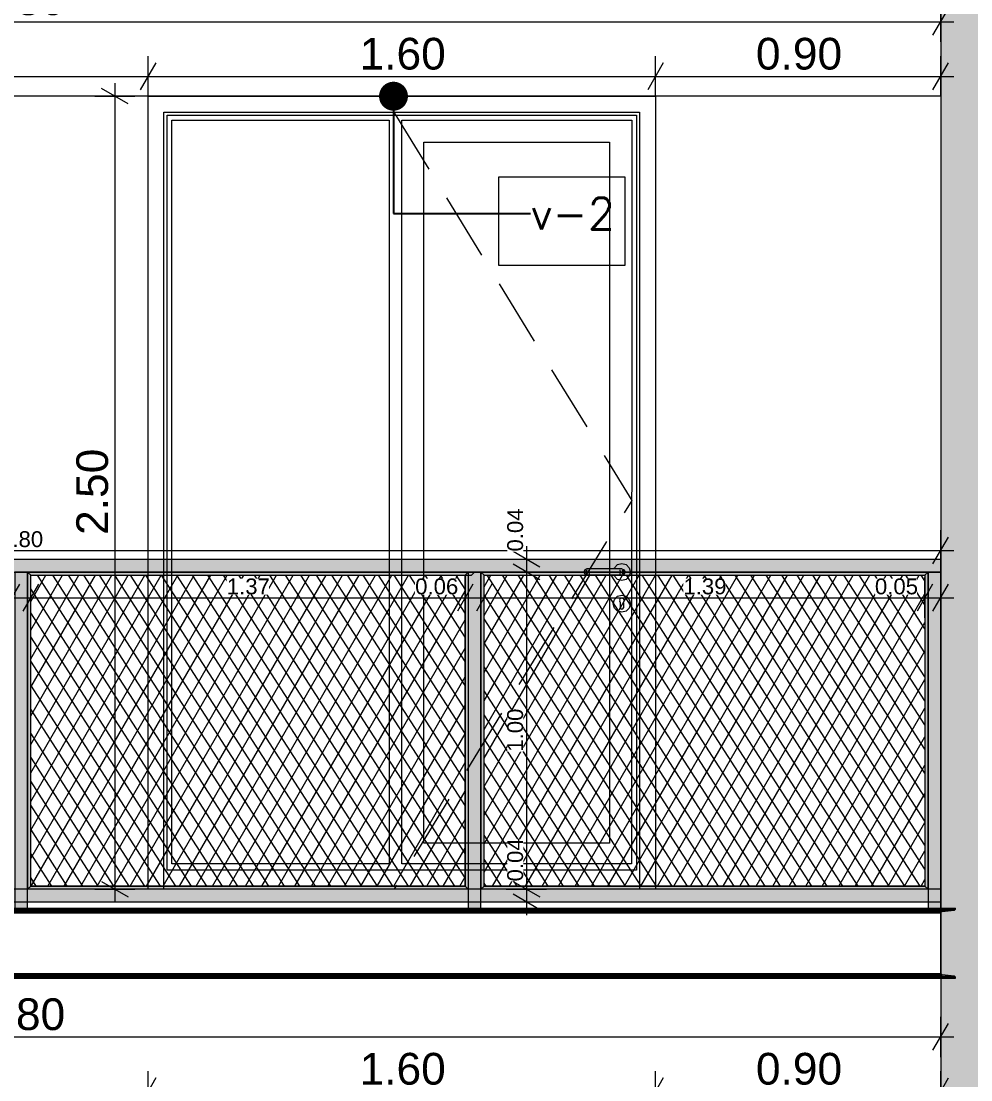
# Model space of a CAD drawing. Header units: millimetres. Extents: x 475616349 to 476941521, y 4620115302 to 4621446928.
# Drawn here: x 476651762 to 476654757, y 4620528620 to 4620531957 of the extents above; entities that cross this region are included whole.
import ezdxf

# ---------------------------------------------------------------- set-up
doc = ezdxf.new("R2010")
doc.units = ezdxf.units.MM
doc.header["$MEASUREMENT"] = 0
doc.set_wipeout_variables(frame=1)
doc.linetypes.add('Hidden Line', pattern=[317.5, 211.666667, -105.833333])
doc.linetypes.add('Wipeout_Contour', pattern=[1000, 0, -1000])
for name, color, linetype, lineweight in [('2D Drafting - General_Pen_No__30_Pen_No__9_Pen_No__9_Pen_No__253', 252, 'Continuous', 0), ('2D Drafting - General_Pen_No__30_Pen_No__9_Pen_No__9_Pen_No__7', 7, 'Continuous', 0), ('2D Drafting - General_Pen_No__7_Pen_No__7', 7, 'Continuous', 0), ('New_2D Drafting - General_Pen_No__2_Pen_No__250', 7, 'Continuous', 0), ('New_2D Drafting - General_Pen_No__30_Pen_No__9_Pen_No__9_Pen_No__255', 255, 'Continuous', 0), ('New_2D Drafting - General_Pen_No__30_Pen_No__9_Pen_No__9_Pen_No__7', 7, 'Continuous', 0), ('New_2D Drafting - General_Pen_No__4', 7, 'Continuous', 0), ('New_2D Drafting - General_Pen_No__7', 7, 'Continuous', 0), ('New_Structural - Bearing_Pen_No__250', 7, 'Continuous', 0), ('New_zoma_Pen_No__4', 7, 'Continuous', 0), ('New_zoma_Pen_No__7', 7, 'Continuous', 0), ('Structural - Bearing_Pen_No__250', 7, 'Continuous', 0)]:
    doc.layers.add(name, color=color, linetype=linetype, lineweight=lineweight)
doc.layers.add('New_zoma', color=7, linetype='Continuous')
doc.styles.add('GENERATED_STYLE_1', font='arial.ttf')
doc.dimstyles.new('GENERATED_STYLE__18', dxfattribs={"dimtxt": 100, "dimasz": 64.421331, "dimexe": 0.18, "dimexo": 3, "dimgap": 0.09, "dimtad": 1, "dimtih": 1, "dimtoh": 1, "dimlfac": 0.001, "dimzin": 0, "dimdsep": 46, "dimtxsty": 'GENERATED_STYLE_1', "dimblk": 'ARROWHEAD_2', "dimblk1": 'ARROWHEAD_2', "dimblk2": 'ARROWHEAD_2', "dimcen": 0.09, "dimclrd": 7, "dimclre": 7, "dimclrt": 7, "dimadec": 0, "dimazin": 0, "dimtfac": 1, "dimtdec": 4, "dimtmove": 0, "dimatfit": 3, "dimfxl": 1, "dimtolj": 1, "dimtzin": 0, "dimarcsym": 0})
doc.dimstyles.new('GENERATED_STYLE__19', dxfattribs={"dimtxt": 100, "dimasz": 64.421331, "dimexe": 0.18, "dimexo": 3, "dimgap": 0.09, "dimtad": 1, "dimlfac": 0.001, "dimzin": 0, "dimdsep": 46, "dimtxsty": 'GENERATED_STYLE_1', "dimblk": 'ARROWHEAD_2', "dimblk1": 'ARROWHEAD_2', "dimblk2": 'ARROWHEAD_2', "dimcen": 0.09, "dimclrd": 7, "dimclre": 7, "dimclrt": 7, "dimadec": 0, "dimazin": 0, "dimtfac": 1, "dimtdec": 4, "dimtmove": 0, "dimatfit": 3, "dimfxl": 1, "dimtolj": 1, "dimtzin": 0, "dimarcsym": 0})
doc.dimstyles.new('GENERATED_STYLE__22', dxfattribs={"dimtxt": 50, "dimasz": 64.421331, "dimexe": 0.18, "dimexo": 3, "dimgap": 0.09, "dimtad": 1, "dimtih": 1, "dimtoh": 1, "dimlfac": 0.001, "dimzin": 0, "dimdsep": 46, "dimtxsty": 'GENERATED_STYLE_1', "dimblk": 'ARROWHEAD_2', "dimblk1": 'ARROWHEAD_2', "dimblk2": 'ARROWHEAD_2', "dimcen": 0.09, "dimclrd": 7, "dimclre": 7, "dimclrt": 7, "dimadec": 0, "dimazin": 0, "dimtfac": 1, "dimtdec": 4, "dimtmove": 0, "dimatfit": 3, "dimfxl": 1, "dimtolj": 1, "dimtzin": 0, "dimarcsym": 0})
doc.dimstyles.new('GENERATED_STYLE__24', dxfattribs={"dimtxt": 50, "dimasz": 64.421331, "dimexe": 0.18, "dimexo": 3, "dimgap": 0.09, "dimtad": 1, "dimlfac": 0.001, "dimzin": 0, "dimdsep": 46, "dimtxsty": 'GENERATED_STYLE_1', "dimblk": 'ARROWHEAD_2', "dimblk1": 'ARROWHEAD_2', "dimblk2": 'ARROWHEAD_2', "dimcen": 0.09, "dimclrd": 7, "dimclre": 7, "dimclrt": 7, "dimadec": 0, "dimazin": 0, "dimtfac": 1, "dimtdec": 4, "dimtmove": 0, "dimatfit": 3, "dimfxl": 1, "dimtolj": 1, "dimtzin": 0, "dimarcsym": 0})
doc.dimstyles.new('GENERATED_STYLE__48', dxfattribs={"dimtxt": 0.18, "dimasz": 182.4, "dimexe": 0.18, "dimexo": 0.0625, "dimgap": 0.09, "dimtad": 0, "dimtih": 1, "dimtoh": 1, "dimdec": 4, "dimzin": 0, "dimdsep": 46, "dimcen": 0.09, "dimadec": 0, "dimazin": 0, "dimtfac": 1, "dimtdec": 4, "dimtmove": 0, "dimatfit": 3, "dimldrblk": 'ARROWHEAD_11', "dimfxl": 1, "dimtolj": 1, "dimtzin": 0, "dimarcsym": 0})
pattern_1 = [(60, (476577134.07, 4620325125.74), (-38.971143, 22.5), []), (122.833095, (476577134.07, 4620325125.74), (36.80608, 18.75), [])]

# ---------------------------------------------------------------- blocks, each defined once
blk = doc.blocks.new('*D710', base_point=(476577134.1, 4620325125.7))
at = {"layer": 'New_zoma_Pen_No__4', "color": 7, "linetype": 'Continuous', "lineweight": 0, "transparency": 16777216}
for p, q in [((476648862, 4620528691.4), (476648862, 4620528818.6)), ((476654662, 4620528691.4), (476654662, 4620528818.6)), ((476648886.5, 4620528797.4), (476648837.5, 4620528712.6)), ((476654637.5, 4620528712.6), (476654686.5, 4620528797.4)), ((476648820.6, 4620528755), (476648862, 4620528755)), ((476648862, 4620528755), (476654662, 4620528755)), ((476654662, 4620528755), (476654703.5, 4620528755))]:
    blk.add_line(p, q, dxfattribs=at)
at = {"layer": 'New_zoma_Pen_No__7', "color": 7, "lineweight": 0, "transparency": 16777216, "insert": (476651629, 4620528775), "char_height": 100, "attachment_point": 7, "style": 'GENERATED_STYLE_1'}
blk.add_mtext('\\A1;{\\pql;\\fArial|b0|i0|c0|p34;5.80}', dxfattribs=at)
blk = doc.blocks.new('ARROWHEAD_2')
at = {"color": 0, "linetype": 'Continuous', "lineweight": 0}
for p, q in [((-0.378, -0.655), (0.378, 0.655)), ((0, 0), (-1, 0))]:
    blk.add_line(p, q, dxfattribs=at)
blk = doc.blocks.new('*D713', base_point=(476577134.1, 4620325125.7))
at = {"layer": 'New_zoma_Pen_No__4', "color": 7, "linetype": 'Continuous', "lineweight": 0, "transparency": 16777216}
for p, q in [((476650961.9, 4620528519.4), (476650961.9, 4620528646.6)), ((476652162.3, 4620528519.4), (476652162.3, 4620528646.6)), ((476650986.3, 4620528625.4), (476650937.4, 4620528540.6)), ((476652186.7, 4620528625.4), (476652137.8, 4620528540.6)), ((476650961.9, 4620528583), (476652162.3, 4620528583))]:
    blk.add_line(p, q, dxfattribs=at)
at = {"layer": 'New_zoma_Pen_No__7', "color": 7, "lineweight": 0, "transparency": 16777216, "insert": (476651429, 4620528603), "char_height": 100, "attachment_point": 7, "style": 'GENERATED_STYLE_1'}
blk.add_mtext('\\A1;{\\pql;\\fArial|b0|i0|c0|p34;1.20}', dxfattribs=at)
blk = doc.blocks.new('*D714', base_point=(476577134.1, 4620325125.7))
at = {"layer": 'New_zoma_Pen_No__4', "color": 7, "linetype": 'Continuous', "lineweight": 0, "transparency": 16777216}
for p, q in [((476652162.3, 4620528519.4), (476652162.3, 4620528646.6)), ((476653762.3, 4620528519.4), (476653762.3, 4620528646.6)), ((476652186.7, 4620528625.4), (476652137.8, 4620528540.6)), ((476653786.7, 4620528625.4), (476653737.8, 4620528540.6)), ((476652162.3, 4620528583), (476653762.3, 4620528583))]:
    blk.add_line(p, q, dxfattribs=at)
at = {"layer": 'New_zoma_Pen_No__7', "color": 7, "lineweight": 0, "transparency": 16777216, "insert": (476652829.2, 4620528603), "char_height": 100, "attachment_point": 7, "style": 'GENERATED_STYLE_1'}
blk.add_mtext('\\A1;{\\pql;\\fArial|b0|i0|c0|p34;1.60}', dxfattribs=at)
blk = doc.blocks.new('*D715', base_point=(476577134.1, 4620325125.7))
at = {"layer": 'New_zoma_Pen_No__4', "color": 7, "linetype": 'Continuous', "lineweight": 0, "transparency": 16777216}
for p, q in [((476653762.3, 4620528519.4), (476653762.3, 4620528646.6)), ((476654662, 4620528519.4), (476654662, 4620528646.6)), ((476653786.7, 4620528625.4), (476653737.8, 4620528540.6)), ((476654637.5, 4620528540.6), (476654686.5, 4620528625.4)), ((476653762.3, 4620528583), (476654662, 4620528583)), ((476654662, 4620528583), (476654703.5, 4620528583))]:
    blk.add_line(p, q, dxfattribs=at)
at = {"layer": 'New_zoma_Pen_No__7', "color": 7, "lineweight": 0, "transparency": 16777216, "insert": (476654079.1, 4620528603), "char_height": 100, "attachment_point": 7, "style": 'GENERATED_STYLE_1'}
blk.add_mtext('\\A1;{\\pql;\\fArial|b0|i0|c0|p34;0.90}', dxfattribs=at)
blk = doc.blocks.new('*D716', base_point=(476577134.1, 4620325125.7))
at = {"layer": 'New_zoma_Pen_No__4', "color": 7, "linetype": 'Continuous', "lineweight": 0, "transparency": 16777216}
for p, q in [((476648862, 4620531891.4), (476648862, 4620532018.6)), ((476654662, 4620531891.4), (476654662, 4620532018.6)), ((476648886.5, 4620531997.4), (476648837.5, 4620531912.6)), ((476654637.5, 4620531912.6), (476654686.5, 4620531997.4)), ((476648820.6, 4620531955), (476648862, 4620531955)), ((476648862, 4620531955), (476654662, 4620531955)), ((476654662, 4620531955), (476654703.5, 4620531955))]:
    blk.add_line(p, q, dxfattribs=at)
at = {"layer": 'New_zoma_Pen_No__7', "color": 7, "lineweight": 0, "transparency": 16777216, "insert": (476651629, 4620531975), "char_height": 100, "attachment_point": 7, "style": 'GENERATED_STYLE_1'}
blk.add_mtext('\\A1;{\\pql;\\fArial|b0|i0|c0|p34;5.80}', dxfattribs=at)
blk = doc.blocks.new('*D719', base_point=(476577134.1, 4620325125.7))
at = {"layer": 'New_zoma_Pen_No__4', "color": 7, "linetype": 'Continuous', "lineweight": 0, "transparency": 16777216}
for p, q in [((476650961.9, 4620531719.4), (476650961.9, 4620531846.6)), ((476652162.3, 4620531719.4), (476652162.3, 4620531846.6)), ((476650986.3, 4620531825.4), (476650937.4, 4620531740.6)), ((476652186.7, 4620531825.4), (476652137.8, 4620531740.6)), ((476650961.9, 4620531783), (476652162.3, 4620531783))]:
    blk.add_line(p, q, dxfattribs=at)
at = {"layer": 'New_zoma_Pen_No__7', "color": 7, "lineweight": 0, "transparency": 16777216, "insert": (476651429, 4620531803), "char_height": 100, "attachment_point": 7, "style": 'GENERATED_STYLE_1'}
blk.add_mtext('\\A1;{\\pql;\\fArial|b0|i0|c0|p34;1.20}', dxfattribs=at)
blk = doc.blocks.new('*D720', base_point=(476577134.1, 4620325125.7))
at = {"layer": 'New_zoma_Pen_No__4', "color": 7, "linetype": 'Continuous', "lineweight": 0, "transparency": 16777216}
for p, q in [((476652162.3, 4620531719.4), (476652162.3, 4620531846.6)), ((476653762.3, 4620531719.4), (476653762.3, 4620531846.6)), ((476652186.7, 4620531825.4), (476652137.8, 4620531740.6)), ((476653786.7, 4620531825.4), (476653737.8, 4620531740.6)), ((476652162.3, 4620531783), (476653762.3, 4620531783))]:
    blk.add_line(p, q, dxfattribs=at)
at = {"layer": 'New_zoma_Pen_No__7', "color": 7, "lineweight": 0, "transparency": 16777216, "insert": (476652829.2, 4620531803), "char_height": 100, "attachment_point": 7, "style": 'GENERATED_STYLE_1'}
blk.add_mtext('\\A1;{\\pql;\\fArial|b0|i0|c0|p34;1.60}', dxfattribs=at)
blk = doc.blocks.new('*D721', base_point=(476577134.1, 4620325125.7))
at = {"layer": 'New_zoma_Pen_No__4', "color": 7, "linetype": 'Continuous', "lineweight": 0, "transparency": 16777216}
for p, q in [((476653762.3, 4620531719.4), (476653762.3, 4620531846.6)), ((476654662, 4620531719.4), (476654662, 4620531846.6)), ((476653786.7, 4620531825.4), (476653737.8, 4620531740.6)), ((476654637.5, 4620531740.6), (476654686.5, 4620531825.4)), ((476653762.3, 4620531783), (476654662, 4620531783)), ((476654662, 4620531783), (476654703.5, 4620531783))]:
    blk.add_line(p, q, dxfattribs=at)
at = {"layer": 'New_zoma_Pen_No__7', "color": 7, "lineweight": 0, "transparency": 16777216, "insert": (476654079.1, 4620531803), "char_height": 100, "attachment_point": 7, "style": 'GENERATED_STYLE_1'}
blk.add_mtext('\\A1;{\\pql;\\fArial|b0|i0|c0|p34;0.90}', dxfattribs=at)
blk = doc.blocks.new('*D726', base_point=(476577134.1, 4620325125.7))
at = {"layer": 'New_zoma_Pen_No__4', "color": 7, "linetype": 'Continuous', "lineweight": 0, "transparency": 16777216}
for p, q in [((476652099.7, 4620531695.9), (476652015, 4620531744.8)), ((476652057.3, 4620531761.8), (476652057.3, 4620531720.4)), ((476651993.8, 4620531720.4), (476652120.9, 4620531720.4)), ((476652057.3, 4620531720.4), (476652057.3, 4620529220.4)), ((476652015, 4620529244.8), (476652099.7, 4620529195.9)), ((476651993.8, 4620529220.4), (476652120.9, 4620529220.4)), ((476652057.3, 4620529220.4), (476652057.3, 4620529178.9))]:
    blk.add_line(p, q, dxfattribs=at)
at = {"layer": 'New_zoma_Pen_No__7', "color": 7, "lineweight": 0, "transparency": 16777216, "insert": (476652037.3, 4620530337.3), "char_height": 100, "attachment_point": 7, "rotation": 90.0002, "style": 'GENERATED_STYLE_1'}
blk.add_mtext('\\A1;{\\pql;\\fArial|b0|i0|c0|p34;2.50}', dxfattribs=at)
blk = doc.blocks.new('*D1157', base_point=(476577134.1, 4620325125.7))
at = {"layer": 'New_zoma_Pen_No__4', "color": 7, "linetype": 'Continuous', "lineweight": 0, "transparency": 16777216}
for p, q in [((476648862, 4620530224.7), (476648862, 4620530351.9)), ((476654662, 4620530224.7), (476654662, 4620530351.9)), ((476648886.5, 4620530330.7), (476648837.5, 4620530245.9)), ((476654637.5, 4620530245.9), (476654686.5, 4620530330.7)), ((476648820.6, 4620530288.3), (476648862, 4620530288.3)), ((476648862, 4620530288.3), (476654662, 4620530288.3)), ((476654662, 4620530288.3), (476654703.5, 4620530288.3))]:
    blk.add_line(p, q, dxfattribs=at)
at = {"color": 254, "linetype": 'Wipeout_Contour', "lineweight": 0, "ltscale": 18580203387.8564, "transparency": 16777216}
blk.add_wipeout([(476651695.5, 4620530298.3), (476651828.5, 4620530298.3), (476651828.5, 4620530348.3), (476651695.5, 4620530348.3)], dxfattribs=at).dxf.layer = 'New_zoma'
at = {"layer": 'New_zoma_Pen_No__7', "color": 7, "lineweight": 0, "transparency": 16777216, "insert": (476651695.5, 4620530298.3), "char_height": 50, "attachment_point": 7, "style": 'GENERATED_STYLE_1'}
blk.add_mtext('\\A1;{\\pql;\\fArial|b0|i0|c0|p34;5.80}', dxfattribs=at)
blk = doc.blocks.new('ARROWHEAD_11')
at = {"color": 0, "linetype": 'Continuous', "lineweight": 0}
blk.add_line((0, 0), (-1, 0), dxfattribs=at)
at = {"color": 0, "linetype": 'Continuous', "lineweight": 0, "const_width": 0.25, "flags": 128}
blk.add_lwpolyline([(-0.125, 0, 1), (0.125, 0, 1)], format="xyb", close=True, dxfattribs=at)
blk = doc.blocks.new('*D2292', base_point=(476577134.1, 4620325125.7))
at = {"layer": 'New_zoma_Pen_No__4', "color": 7, "linetype": 'Continuous', "lineweight": 0, "transparency": 16777216}
for p, q in [((476651732, 4620530075.8), (476651732, 4620530203)), ((476651792, 4620530075.8), (476651792, 4620530203)), ((476651756.5, 4620530181.8), (476651707.5, 4620530097)), ((476651816.5, 4620530181.8), (476651767.5, 4620530097)), ((476651732, 4620530139.4), (476651792, 4620530139.4))]:
    blk.add_line(p, q, dxfattribs=at)
blk = doc.blocks.new('*D2293', base_point=(476577134.1, 4620325125.7))
at = {"layer": 'New_zoma_Pen_No__4', "color": 7, "linetype": 'Continuous', "lineweight": 0, "transparency": 16777216}
for p, q in [((476651792, 4620530075.8), (476651792, 4620530203)), ((476653162, 4620530075.8), (476653162, 4620530203)), ((476651816.5, 4620530181.8), (476651767.5, 4620530097)), ((476653186.5, 4620530181.8), (476653137.5, 4620530097)), ((476651792, 4620530139.4), (476653162, 4620530139.4))]:
    blk.add_line(p, q, dxfattribs=at)
at = {"color": 254, "linetype": 'Wipeout_Contour', "lineweight": 0, "ltscale": 18580203088.83721, "transparency": 16777216}
blk.add_wipeout([(476652410.5, 4620530149.4), (476652543.5, 4620530149.4), (476652543.5, 4620530199.4), (476652410.5, 4620530199.4)], dxfattribs=at).dxf.layer = 'New_zoma'
at = {"color": 254, "linetype": 'Wipeout_Contour', "lineweight": 0, "ltscale": 18580203332.64616, "transparency": 16777216}
blk.add_wipeout([(476653004.5, 4620530149.4), (476653137.5, 4620530149.4), (476653137.5, 4620530199.4), (476653004.5, 4620530199.4)], dxfattribs=at).dxf.layer = 'New_zoma'
at = {"layer": 'New_zoma_Pen_No__7', "color": 7, "lineweight": 0, "transparency": 16777216, "char_height": 50, "attachment_point": 7, "style": 'GENERATED_STYLE_1'}
for s, insert in [('\\A1;{\\pql;\\fArial|b0|i0|c0|p34;1.37}', (476652410.5, 4620530149.4)), ('\\A1;{\\pql;\\fArial|b0|i0|c0|p34;0.06}', (476653004.5, 4620530149.4))]:
    blk.add_mtext(s, dxfattribs=dict(at, insert=insert))
blk = doc.blocks.new('*D2294', base_point=(476577134.1, 4620325125.7))
at = {"layer": 'New_zoma_Pen_No__4', "color": 7, "linetype": 'Continuous', "lineweight": 0, "transparency": 16777216}
for p, q in [((476653162, 4620530075.8), (476653162, 4620530203)), ((476653222, 4620530075.8), (476653222, 4620530203)), ((476653186.5, 4620530181.8), (476653137.5, 4620530097)), ((476653246.5, 4620530181.8), (476653197.5, 4620530097)), ((476653162, 4620530139.4), (476653222, 4620530139.4))]:
    blk.add_line(p, q, dxfattribs=at)
blk = doc.blocks.new('*D2295', base_point=(476577134.1, 4620325125.7))
at = {"layer": 'New_zoma_Pen_No__4', "color": 7, "linetype": 'Continuous', "lineweight": 0, "transparency": 16777216}
for p, q in [((476653222, 4620530075.8), (476653222, 4620530203)), ((476654611.9, 4620530075.8), (476654611.9, 4620530203)), ((476653246.5, 4620530181.8), (476653197.5, 4620530097)), ((476654636.4, 4620530181.8), (476654587.5, 4620530097)), ((476653222, 4620530139.4), (476654611.9, 4620530139.4))]:
    blk.add_line(p, q, dxfattribs=at)
at = {"color": 254, "linetype": 'Wipeout_Contour', "lineweight": 0, "ltscale": 18580203679.88356, "transparency": 16777216}
blk.add_wipeout([(476653850.4, 4620530149.4), (476653983.5, 4620530149.4), (476653983.5, 4620530199.4), (476653850.4, 4620530199.4)], dxfattribs=at).dxf.layer = 'New_zoma'
at = {"color": 254, "linetype": 'Wipeout_Contour', "lineweight": 0, "ltscale": 18580203927.78018, "transparency": 16777216}
blk.add_wipeout([(476654454.4, 4620530149.4), (476654587.4, 4620530149.4), (476654587.4, 4620530199.4), (476654454.4, 4620530199.4)], dxfattribs=at).dxf.layer = 'New_zoma'
at = {"layer": 'New_zoma_Pen_No__7', "color": 7, "lineweight": 0, "transparency": 16777216, "char_height": 50, "attachment_point": 7, "style": 'GENERATED_STYLE_1'}
for s, insert in [('\\A1;{\\pql;\\fArial|b0|i0|c0|p34;1.39}', (476653850.4, 4620530149.4)), ('\\A1;{\\pql;\\fArial|b0|i0|c0|p34;0.05}', (476654454.4, 4620530149.4))]:
    blk.add_mtext(s, dxfattribs=dict(at, insert=insert))
blk = doc.blocks.new('*D2296', base_point=(476577134.1, 4620325125.7))
at = {"layer": 'New_zoma_Pen_No__4', "color": 7, "linetype": 'Continuous', "lineweight": 0, "transparency": 16777216}
for p, q in [((476654611.9, 4620530075.8), (476654611.9, 4620530203)), ((476654662, 4620530075.8), (476654662, 4620530203)), ((476654636.4, 4620530181.8), (476654587.5, 4620530097)), ((476654637.5, 4620530097), (476654686.5, 4620530181.8)), ((476654611.9, 4620530139.4), (476654662, 4620530139.4)), ((476654662, 4620530139.4), (476654703.5, 4620530139.4))]:
    blk.add_line(p, q, dxfattribs=at)
blk = doc.blocks.new('*D2303', base_point=(476577134.1, 4620325125.7))
at = {"layer": 'New_zoma_Pen_No__4', "color": 7, "linetype": 'Continuous', "lineweight": 0, "transparency": 16777216}
for p, q in [((476653355.4, 4620530301.8), (476653355.4, 4620530260.4)), ((476653397.8, 4620530235.9), (476653313.1, 4620530284.8)), ((476653291.9, 4620530260.4), (476653419, 4620530260.4)), ((476653397.8, 4620530195.9), (476653313.1, 4620530244.8)), ((476653355.4, 4620530260.4), (476653355.4, 4620530220.4)), ((476653291.9, 4620530220.4), (476653419, 4620530220.4))]:
    blk.add_line(p, q, dxfattribs=at)
at = {"color": 254, "linetype": 'Wipeout_Contour', "lineweight": 0, "ltscale": 18580204139.25535, "transparency": 16777216}
blk.add_wipeout([(476653345.4, 4620530284.9), (476653345.4, 4620530417.9), (476653295.4, 4620530417.9), (476653295.4, 4620530284.9)], dxfattribs=at).dxf.layer = 'New_zoma'
at = {"layer": 'New_zoma_Pen_No__7', "color": 7, "lineweight": 0, "transparency": 16777216, "insert": (476653345.4, 4620530284.9), "char_height": 50, "attachment_point": 7, "rotation": 90.0002, "style": 'GENERATED_STYLE_1'}
blk.add_mtext('\\A1;{\\pql;\\fArial|b0|i0|c0|p34;0.04}', dxfattribs=at)
blk = doc.blocks.new('*D2304', base_point=(476577134.1, 4620325125.7))
at = {"layer": 'New_zoma_Pen_No__4', "color": 7, "linetype": 'Continuous', "lineweight": 0, "transparency": 16777216}
for p, q in [((476653397.8, 4620530195.9), (476653313.1, 4620530244.8)), ((476653355.4, 4620530260.4), (476653355.4, 4620530220.4)), ((476653291.9, 4620530220.4), (476653419, 4620530220.4)), ((476653355.4, 4620530220.4), (476653355.4, 4620529220.4)), ((476653313.1, 4620529244.8), (476653397.8, 4620529195.9)), ((476653291.9, 4620529220.4), (476653419, 4620529220.4)), ((476653355.4, 4620529220.4), (476653355.4, 4620529180.4))]:
    blk.add_line(p, q, dxfattribs=at)
at = {"color": 254, "linetype": 'Wipeout_Contour', "lineweight": 0, "ltscale": 18580201628.53113, "transparency": 16777216}
blk.add_wipeout([(476653345.4, 4620529653.9), (476653345.4, 4620529786.9), (476653295.4, 4620529786.9), (476653295.4, 4620529653.9)], dxfattribs=at).dxf.layer = 'New_zoma'
at = {"color": 254, "linetype": 'Wipeout_Contour', "lineweight": 0, "ltscale": 18580200001.21092, "transparency": 16777216}
blk.add_wipeout([(476653345.4, 4620529244.9), (476653345.4, 4620529377.9), (476653295.4, 4620529377.9), (476653295.4, 4620529244.9)], dxfattribs=at).dxf.layer = 'New_zoma'
at = {"layer": 'New_zoma_Pen_No__7', "color": 7, "lineweight": 0, "transparency": 16777216, "char_height": 50, "attachment_point": 7, "rotation": 90.0002, "style": 'GENERATED_STYLE_1'}
for s, insert in [('\\A1;{\\pql;\\fArial|b0|i0|c0|p34;1.00}', (476653345.4, 4620529653.9)), ('\\A1;{\\pql;\\fArial|b0|i0|c0|p34;0.04}', (476653345.4, 4620529244.9))]:
    blk.add_mtext(s, dxfattribs=dict(at, insert=insert))
blk = doc.blocks.new('*D2305', base_point=(476577134.1, 4620325125.7))
at = {"layer": 'New_zoma_Pen_No__4', "color": 7, "linetype": 'Continuous', "lineweight": 0, "transparency": 16777216}
for p, q in [((476653313.1, 4620529244.8), (476653397.8, 4620529195.9)), ((476653291.9, 4620529220.4), (476653419, 4620529220.4)), ((476653397.8, 4620529155.9), (476653313.1, 4620529204.8)), ((476653355.4, 4620529220.4), (476653355.4, 4620529180.4)), ((476653291.9, 4620529180.4), (476653419, 4620529180.4)), ((476653355.4, 4620529180.4), (476653355.4, 4620529138.9))]:
    blk.add_line(p, q, dxfattribs=at)

msp = doc.modelspace()

# ---------------------------------------------------------------- hatches: boundary and pattern name
at = {"layer": '2D Drafting - General_Pen_No__30_Pen_No__9_Pen_No__9_Pen_No__253', "linetype": 'Continuous', "lineweight": 0}
h = msp.add_hatch(dxfattribs=at)
h.set_pattern_fill('BRICK___RUNNING_BOND', color=252, style=0, pattern_type=2)
h.set_pattern_definition([(0, (476692910.175, 4620522353.93), (0, 66.64), []), (90, (476692910.17, 4620522353.93), (-244.8, 0), [66.64, -66.64]), (90, (476693032.57, 4620522420.57), (-244.8, 0), [66.64, -66.64])])
h.paths.add_polyline_path([(476647692.13, 4620532819.956), (476647692.13, 4620519520.362), (476648861.998, 4620519520.362), (476648862.006, 4620522120.37), (476648862.006, 4620523542.007), (476648862.006, 4620531720.362), (476648862.006, 4620531932.715), (476648862.006, 4620532420.362), (476654662.006, 4620532420.362), (476654662.006, 4620519520.362), (476661919.968, 4620519520.362), (476661962.147, 4620519520.362), (476661962.147, 4620522820.364), (476661962.147, 4620525320.374), (476661962.147, 4620525944.887), (476661962.147, 4620532420.374), (476665762.003, 4620532420.374), (476665762.003, 4620522120.38), (476665162.198, 4620522120.38), (476665162.198, 4620517320.329), (476668462.159, 4620517320.329), (476668462.159, 4620517320.295), (476668932.159, 4620517320.295), (476668932.159, 4620532819.956), (476661962.147, 4620532819.956), (476655062.006, 4620532819.956)])
h.paths.add_polyline_path([(476661562.006, 4620526020.374), (476655062.006, 4620526020.374), (476655062.006, 4620528520.374), (476661562.006, 4620528520.374)], flags=0)
h.paths.add_polyline_path([(476661562.006, 4620522820.364), (476655062.006, 4620522820.364), (476655062.006, 4620525320.374), (476661562.006, 4620525320.374)], flags=0)
h.paths.add_polyline_path([(476661562.006, 4620529220.374), (476655062.006, 4620529220.374), (476655062.006, 4620531720.361), (476661562.006, 4620531720.361)], flags=0)
h.paths.add_polyline_path([(476656112.047, 4620522120.412), (476656112.047, 4620519620.412), (476657707.931, 4620519620.412), (476657712.047, 4620519620.412), (476657712.047, 4620522120.412)], flags=0)
h.paths.add_polyline_path([(476666262.224, 4620522120.362), (476666262.224, 4620520520.362), (476667862.223, 4620520520.362), (476667862.223, 4620522120.362)], flags=0)
h.paths.add_polyline_path([(476667862.223, 4620530120.362), (476667862.223, 4620531720.362), (476666262.224, 4620531720.362), (476666262.224, 4620530120.362)], flags=0)
h.paths.add_polyline_path([(476666262.228, 4620528520.362), (476666262.228, 4620526920.362), (476667862.228, 4620526920.362), (476667862.228, 4620528520.362)], flags=0)
h.paths.add_polyline_path([(476666262.228, 4620523720.362), (476667862.228, 4620523720.362), (476667862.228, 4620525320.362), (476666262.228, 4620525320.362)], flags=0)
h.paths.add_polyline_path([(476666262.435, 4620518320.362), (476667862.006, 4620518320.362), (476667862.006, 4620518920.362), (476666262.435, 4620518920.362)], flags=0)
at = {"layer": 'New_2D Drafting - General_Pen_No__30_Pen_No__9_Pen_No__9_Pen_No__255', "linetype": 'Continuous', "lineweight": 0}
for points in [[(476648862.006, 4620529220.364), (476648862.006, 4620529180.364), (476654662.006, 4620529180.364), (476654662.006, 4620529220.364)], [(476653162.006, 4620529230.39), (476653172.033, 4620529220.364), (476651782.006, 4620529220.364), (476651792.033, 4620529230.39)], [(476654611.92, 4620529230.364), (476654622.006, 4620529220.364), (476653212.006, 4620529220.364), (476653222.006, 4620529230.364)]]:
    msp.add_hatch(color=255, dxfattribs=at).paths.add_polyline_path(points)

# ---------------------------------------------------------------- linework, layer by layer
at = {"layer": '2D Drafting - General_Pen_No__30_Pen_No__9_Pen_No__9_Pen_No__7', "color": 7, "linetype": 'Continuous', "lineweight": 0, "flags": 128}
msp.add_lwpolyline([(476661962.147, 4620532819.956), (476655062.006, 4620532819.956), (476647692.13, 4620532819.956), (476647692.13, 4620519520.362), (476648861.998, 4620519520.362), (476648862.006, 4620522120.37), (476648862.006, 4620523542.007), (476648862.006, 4620531720.362), (476648862.006, 4620531932.715), (476648862.006, 4620532420.362), (476654662.006, 4620532420.362), (476654662.006, 4620519520.362), (476661919.968, 4620519520.362)], dxfattribs=at)
at = {"layer": '2D Drafting - General_Pen_No__7_Pen_No__7', "color": 7, "linetype": 'Continuous', "lineweight": 0, "flags": 128}
for points in [[(476653758.142, 4620529220.362), (476652162.259, 4620529220.367), (476652162.267, 4620531720.367), (476653762.267, 4620531720.361)], [(476653762.267, 4620531720.361), (476653762.259, 4620529220.362), (476653758.142, 4620529220.362)]]:
    msp.add_lwpolyline(points, dxfattribs=at)
for points in [[(476652212.267, 4620531670.366), (476653712.267, 4620531670.361), (476653712.259, 4620529220.362), (476652212.259, 4620529220.368)], [(476652222.267, 4620531660.366), (476653702.267, 4620531660.361), (476653702.259, 4620529280.363), (476652222.259, 4620529280.368)], [(476652237.267, 4620531645.366), (476652922.267, 4620531645.363), (476652922.259, 4620529300.366), (476652237.259, 4620529300.368)], [(476652962.263, 4620531645.363), (476653687.267, 4620531645.361), (476653687.259, 4620529300.363), (476652962.259, 4620529300.366)], [(476653032.267, 4620531575.363), (476653617.267, 4620531575.361), (476653617.259, 4620529365.363), (476653032.259, 4620529365.365)]]:
    msp.add_lwpolyline(points, close=True, dxfattribs=at)
at = {"layer": '2D Drafting - General_Pen_No__7_Pen_No__7', "color": 7, "linetype": 'Hidden Line', "lineweight": 0, "flags": 128}
msp.add_lwpolyline([(476652937.267, 4620531670.363), (476653687.263, 4620530446.238), (476652938.036, 4620529221.649)], dxfattribs=at)
at = {"layer": 'New_2D Drafting - General_Pen_No__2_Pen_No__250', "color": 7, "linetype": 'Continuous', "lineweight": 0, "flags": 128}
msp.add_lwpolyline([(476653268.799, 4620531466), (476653665.8, 4620531466), (476653665.8, 4620531186.312), (476653268.799, 4620531186.312)], close=True, dxfattribs=at)
at = {"layer": 'New_2D Drafting - General_Pen_No__30_Pen_No__9_Pen_No__9_Pen_No__7', "color": 7, "linetype": 'Continuous', "lineweight": 0, "flags": 128}
for points in [[(476648862.006, 4620529220.364), (476648862.006, 4620529180.364), (476654662.006, 4620529180.364), (476654662.006, 4620529220.364)], [(476653162.006, 4620529230.39), (476653172.033, 4620529220.364), (476651782.006, 4620529220.364), (476651792.033, 4620529230.39)], [(476654611.92, 4620529230.364), (476654622.006, 4620529220.364), (476653212.006, 4620529220.364), (476653222.006, 4620529230.364)]]:
    msp.add_lwpolyline(points, close=True, dxfattribs=at)
at = {"layer": 'New_Structural - Bearing_Pen_No__250', "color": 7, "linetype": 'Continuous', "lineweight": 0}
for p, q in [((476654662.006, 4620531720.361), (476648862.006, 4620531720.361)), ((476653632.989, 4620530233.862), (476653642.872, 4620530243.745)), ((476653642.872, 4620530243.745), (476653656.372, 4620530247.362)), ((476653656.372, 4620530247.362), (476653669.872, 4620530243.745)), ((476653669.872, 4620530243.745), (476653679.755, 4620530233.862)), ((476653539.301, 4620530227.433), (476653536.372, 4620530220.362)), ((476653536.372, 4620530220.362), (476653539.301, 4620530213.291)), ((476653540.853, 4620530227.433), (476653538.094, 4620530220.362)), ((476653538.094, 4620530220.362), (476653540.853, 4620530213.291)), ((476653546.372, 4620530230.362), (476653539.301, 4620530227.433)), ((476653539.301, 4620530213.291), (476653546.372, 4620530210.362)), ((476653545.667, 4620530227.433), (476653543.556, 4620530220.362)), ((476653543.556, 4620530220.362), (476653545.667, 4620530213.291)), ((476653547.514, 4620530230.362), (476653546.372, 4620530230.362)), ((476653547.514, 4620530210.362), (476653546.372, 4620530210.362)), ((476653550.765, 4620530230.362), (476653547.514, 4620530230.362)), ((476653550.765, 4620530210.362), (476653547.514, 4620530210.362)), ((476653555.632, 4620530230.362), (476653550.765, 4620530230.362)), ((476653555.632, 4620530210.362), (476653550.765, 4620530210.362)), ((476653552.873, 4620530227.433), (476653551.73, 4620530220.362)), ((476653551.73, 4620530220.362), (476653552.873, 4620530213.291)), ((476653561.372, 4620530230.362), (476653555.632, 4620530230.362)), ((476653561.372, 4620530210.362), (476653555.632, 4620530210.362)), ((476653641.372, 4620530230.362), (476653561.372, 4620530230.362)), ((476653641.372, 4620530210.362), (476653561.372, 4620530210.362)), ((476653632.989, 4620530206.862), (476653632.051, 4620530210.362)), ((476653632.052, 4620530230.362), (476653632.989, 4620530233.862)), ((476653642.872, 4620530196.979), (476653632.989, 4620530206.862)), ((476653647.112, 4620530230.362), (476653641.372, 4620530230.362)), ((476653647.112, 4620530210.362), (476653641.372, 4620530210.362)), ((476653651.979, 4620530230.362), (476653647.112, 4620530230.362)), ((476653651.979, 4620530210.362), (476653647.112, 4620530210.362)), ((476653649.871, 4620530227.433), (476653651.014, 4620530220.362)), ((476653651.014, 4620530220.362), (476653649.871, 4620530213.291)), ((476653655.23, 4620530230.362), (476653651.979, 4620530230.362)), ((476653655.23, 4620530210.362), (476653651.979, 4620530210.362)), ((476653656.372, 4620530230.362), (476653655.23, 4620530230.362)), ((476653656.372, 4620530210.362), (476653655.23, 4620530210.362)), ((476653656.372, 4620530230.362), (476653663.443, 4620530227.433)), ((476653663.443, 4620530213.291), (476653656.372, 4620530210.362)), ((476653657.077, 4620530227.433), (476653659.188, 4620530220.362)), ((476653659.188, 4620530220.362), (476653657.077, 4620530213.291)), ((476653661.891, 4620530227.433), (476653664.65, 4620530220.362)), ((476653664.65, 4620530220.362), (476653661.891, 4620530213.291)), ((476653663.443, 4620530227.433), (476653666.372, 4620530220.362)), ((476653666.372, 4620530220.362), (476653663.443, 4620530213.291)), ((476653679.755, 4620530206.862), (476653669.872, 4620530196.979)), ((476653679.755, 4620530233.862), (476653683.372, 4620530220.362)), ((476653683.372, 4620530220.362), (476653679.755, 4620530206.862)), ((476653656.372, 4620530193.362), (476653642.872, 4620530196.979)), ((476653669.872, 4620530196.979), (476653656.372, 4620530193.362)), ((476653632.989, 4620530133.862), (476653642.872, 4620530143.745)), ((476653642.872, 4620530143.745), (476653656.372, 4620530147.362)), ((476653649.651, 4620530132.002), (476653650.997, 4620530135.506)), ((476653656.372, 4620530137.787), (476653650.997, 4620530135.506)), ((476653656.372, 4620530147.362), (476653669.872, 4620530143.745)), ((476653661.747, 4620530135.506), (476653656.372, 4620530137.787)), ((476653663.092, 4620530132.002), (476653661.747, 4620530135.506)), ((476653669.872, 4620530143.745), (476653679.754, 4620530133.862)), ((476653629.372, 4620530120.362), (476653632.989, 4620530133.862)), ((476653632.989, 4620530106.862), (476653629.372, 4620530120.362)), ((476653642.872, 4620530096.979), (476653632.989, 4620530106.862)), ((476653649.651, 4620530132.002), (476653648.904, 4620530130.054)), ((476653648.904, 4620530130.054), (476653651.372, 4620530124.762)), ((476653651.372, 4620530124.762), (476653651.372, 4620530123.249)), ((476653651.372, 4620530123.249), (476653651.372, 4620530120.362)), ((476653651.372, 4620530120.362), (476653651.372, 4620530117.475)), ((476653651.372, 4620530117.475), (476653651.372, 4620530111.702)), ((476653651.372, 4620530111.702), (476653651.372, 4620530107.862)), ((476653651.372, 4620530107.862), (476653652.836, 4620530104.326)), ((476653652.836, 4620530104.326), (476653656.372, 4620530102.862)), ((476653656.372, 4620530102.862), (476653659.907, 4620530104.326)), ((476653659.907, 4620530104.326), (476653661.372, 4620530107.862)), ((476653661.372, 4620530124.762), (476653663.84, 4620530130.054)), ((476653661.372, 4620530123.249), (476653661.372, 4620530124.762)), ((476653661.372, 4620530123.249), (476653661.372, 4620530120.362)), ((476653661.372, 4620530120.362), (476653661.372, 4620530117.475)), ((476653661.372, 4620530117.475), (476653661.372, 4620530111.702)), ((476653661.372, 4620530111.702), (476653661.372, 4620530107.862)), ((476653663.092, 4620530132.002), (476653663.84, 4620530130.054)), ((476653679.754, 4620530106.862), (476653669.872, 4620530096.979)), ((476653679.754, 4620530133.862), (476653683.372, 4620530120.362)), ((476653683.372, 4620530120.362), (476653679.754, 4620530106.862)), ((476653656.372, 4620530093.362), (476653642.872, 4620530096.979)), ((476653669.872, 4620530096.979), (476653656.372, 4620530093.362))]:
    msp.add_line(p, q, dxfattribs=at)
at = {"layer": 'Structural - Bearing_Pen_No__250', "color": 7, "linetype": 'Continuous', "lineweight": 0}
for p, q in [((476648815.68, 4620529160.362), (476654708.332, 4620529160.362)), ((476648815.68, 4620529157.867), (476654708.332, 4620529157.867)), ((476648820.143, 4620529153.912), (476654703.87, 4620529153.912)), ((476648857.544, 4620529149.922), (476654666.469, 4620529149.922)), ((476648862.006, 4620529145.967), (476654662.006, 4620529145.967)), ((476654662.006, 4620529145.967), (476654662.406, 4620529147.498)), ((476654662.006, 4620528954.776), (476654662.006, 4620529145.967)), ((476654662.406, 4620529147.498), (476654663.544, 4620529148.796)), ((476654663.544, 4620529148.796), (476654665.247, 4620529149.663)), ((476654665.247, 4620529149.663), (476654666.469, 4620529149.922)), ((476654666.469, 4620529149.922), (476654703.87, 4620529153.912)), ((476654703.87, 4620529153.912), (476654705.092, 4620529154.172)), ((476654705.092, 4620529154.172), (476654706.795, 4620529155.039)), ((476654706.795, 4620529155.039), (476654707.933, 4620529156.336)), ((476654707.933, 4620529156.336), (476654708.332, 4620529157.867)), ((476654708.332, 4620529157.867), (476654708.332, 4620529160.362)), ((476648815.68, 4620528942.857), (476654708.332, 4620528942.857)), ((476648815.68, 4620528940.362), (476654708.332, 4620528940.362)), ((476648820.143, 4620528946.812), (476654703.87, 4620528946.812)), ((476648857.544, 4620528950.802), (476654666.469, 4620528950.802)), ((476648862.006, 4620528954.757), (476654662.006, 4620528954.757)), ((476654662.406, 4620528953.226), (476654662.006, 4620528954.757)), ((476654663.544, 4620528951.929), (476654662.406, 4620528953.226)), ((476654665.247, 4620528951.062), (476654663.544, 4620528951.929)), ((476654666.469, 4620528950.802), (476654665.247, 4620528951.062)), ((476654703.87, 4620528946.812), (476654666.469, 4620528950.802)), ((476654705.092, 4620528946.553), (476654703.87, 4620528946.812)), ((476654706.795, 4620528945.686), (476654705.092, 4620528946.553)), ((476654707.933, 4620528944.388), (476654706.795, 4620528945.686)), ((476654708.332, 4620528942.857), (476654707.933, 4620528944.388)), ((476654708.332, 4620528940.362), (476654708.332, 4620528942.857))]:
    msp.add_line(p, q, dxfattribs=at)

# ---------------------------------------------------------------- texts
at = {"layer": 'New_2D Drafting - General_Pen_No__2_Pen_No__250', "color": 7, "linetype": 'Continuous', "lineweight": 0, "insert": (476653368.799, 4620531350.444), "char_height": 100, "attachment_point": 4}
msp.add_mtext('\\A1;{\\pql;\\Ftxt.shx;v-\\Ftxt.shx;2}', dxfattribs=at)

# ---------------------------------------------------------------- dimensions: what is measured, and where the dimension line sits
at = {"layer": 'New_zoma', "color": 7, "linetype": 'Continuous', "lineweight": 0}
for base, p1, p2, picture, middle in [((476654662.006, 4620531954.978), (476648862.006, 4620522120.361), (476654662.006, 4620522120.361), '*D716', (476651758.86, 4620532024.978)), ((476652162.256, 4620531782.98), (476650961.873, 4620522120.361), (476652162.256, 4620522120.367), '*D719', (476651558.918, 4620531852.98)), ((476653762.256, 4620531782.98), (476652162.256, 4620522120.367), (476653762.256, 4620522120.361), '*D720', (476652959.11, 4620531852.98)), ((476654662.006, 4620531782.98), (476653762.256, 4620522120.361), (476654662.006, 4620522120.361), '*D721', (476654208.985, 4620531852.98)), ((476654662.006, 4620528754.978), (476648862.006, 4620522120.361), (476654662.006, 4620522120.361), '*D710', (476651758.86, 4620528824.978)), ((476652162.256, 4620528582.98), (476650961.873, 4620522120.361), (476652162.256, 4620522120.367), '*D713', (476651558.918, 4620528652.98)), ((476653762.256, 4620528582.98), (476652162.256, 4620522120.367), (476653762.256, 4620522120.361), '*D714', (476652959.11, 4620528652.98)), ((476654662.006, 4620528582.98), (476653762.256, 4620522120.361), (476654662.006, 4620522120.361), '*D715', (476654208.985, 4620528652.98))]:
    dim = msp.add_linear_dim(base=base, p1=p1, p2=p2, dimstyle='GENERATED_STYLE__18', dxfattribs=at)
    dim.commit()
    dim.dimension.update_dxf_attribs({"geometry": picture, "text_midpoint": middle, "dimtype": 160})
dim = msp.add_linear_dim(base=(476652057.343, 4620529220.365), p1=(476649361.873, 4620531720.356), p2=(476649361.882, 4620529220.356), angle=270.000197, dimstyle='GENERATED_STYLE__19', dxfattribs=at)
dim.commit()
dim.dimension.update_dxf_attribs({"geometry": '*D726', "text_midpoint": (476651987.339, 4620530467.218), "dimtype": 160, "text_rotation": 90.000197})

# ---------------------------------------------------------------- leaders
at = {"layer": 'New_2D Drafting - General_Pen_No__2_Pen_No__250', "color": 7, "linetype": 'Continuous', "lineweight": 0, "annotation_type": 0, "has_hookline": 1, "hookline_direction": 0, "text_width": 266.667}
msp.add_leader([(476652936.148, 4620531720.368), (476652936.148, 4620531350.444), (476653368.709, 4620531350.444)], dimstyle='GENERATED_STYLE__48', dxfattribs=at)

# ---------------------------------------------------------------- next in the draw order: dimensions: what is measured, and where the dimension line sits
at = {"layer": 'New_zoma', "color": 7, "linetype": 'Continuous', "lineweight": 0}
dim = msp.add_linear_dim(base=(476654662.006, 4620530288.313), p1=(476648862.006, 4620530260.365), p2=(476654662.006, 4620530260.365), dimstyle='GENERATED_STYLE__22', dxfattribs=at)
dim.commit()
dim.dimension.update_dxf_attribs({"geometry": '*D1157', "text_midpoint": (476651760.433, 4620530323.313), "dimtype": 160})

# ---------------------------------------------------------------- next in the draw order: hatches: boundary and pattern name
at = {"layer": 'New_2D Drafting - General_Pen_No__30_Pen_No__9_Pen_No__9_Pen_No__255', "linetype": 'Continuous', "lineweight": 0}
for points in [[(476648862.006, 4620530260.365), (476648862.006, 4620530220.365), (476654662.006, 4620530220.365), (476654662.006, 4620530260.365)], [(476651742.006, 4620529160.337), (476651782.006, 4620529160.337), (476651782.006, 4620530220.365), (476651742.006, 4620530220.365)], [(476651782.006, 4620529220.364), (476651792.006, 4620529230.364), (476651792.006, 4620530210.391), (476651782.006, 4620530220.391)], [(476653182.006, 4620530210.391), (476653192.006, 4620530220.391), (476651782.006, 4620530220.391), (476651792.006, 4620530210.391)], [(476653172.006, 4620529220.337), (476653162.006, 4620529230.337), (476653162.006, 4620530210.365), (476653172.006, 4620530220.365)], [(476653172.006, 4620529160.337), (476653212.006, 4620529160.337), (476653212.006, 4620530220.365), (476653172.006, 4620530220.365)], [(476653212.006, 4620529220.364), (476653222.006, 4620529230.364), (476653222.006, 4620530210.365), (476653212.006, 4620530220.365)], [(476654612.033, 4620530210.365), (476654622.033, 4620530220.365), (476653212.006, 4620530220.365), (476653222.006, 4620530210.365)], [(476654622.006, 4620530220.365), (476654611.92, 4620530210.365), (476654611.92, 4620529230.364), (476654622.006, 4620529220.364)], [(476654622.006, 4620529160.371), (476654662.006, 4620529160.371), (476654662.006, 4620530220.365), (476654622.006, 4620530220.365)]]:
    msp.add_hatch(color=255, dxfattribs=at).paths.add_polyline_path(points)
at = {"layer": 'New_2D Drafting - General_Pen_No__7', "linetype": 'Continuous', "lineweight": 0}
h = msp.add_hatch(dxfattribs=at)
h.set_pattern_fill('BATT_INSULATION', style=0, pattern_type=2)
h.set_pattern_definition(pattern_1)
h.paths.add_polyline_path([(476651792.006, 4620530210.391), (476653162.006, 4620530210.391), (476653162.006, 4620529230.39), (476651792.006, 4620529230.39)])
h = msp.add_hatch(dxfattribs=at)
h.set_pattern_fill('BATT_INSULATION', style=0, pattern_type=2)
h.set_pattern_definition(pattern_1)
h.paths.add_polyline_path([(476653222.006, 4620530210.365), (476654611.92, 4620530210.365), (476654611.92, 4620529230.364), (476653222.006, 4620529230.364)])

# ---------------------------------------------------------------- next in the draw order: linework, layer by layer
at = {"layer": 'New_2D Drafting - General_Pen_No__30_Pen_No__9_Pen_No__9_Pen_No__7', "color": 7, "linetype": 'Continuous', "lineweight": 0, "flags": 128}
for points in [[(476648862.006, 4620530260.365), (476648862.006, 4620530220.365), (476654662.006, 4620530220.365), (476654662.006, 4620530260.365)], [(476651742.006, 4620529160.337), (476651782.006, 4620529160.337), (476651782.006, 4620530220.365), (476651742.006, 4620530220.365)], [(476651782.006, 4620529220.364), (476651792.006, 4620529230.364), (476651792.006, 4620530210.391), (476651782.006, 4620530220.391)], [(476653182.006, 4620530210.391), (476653192.006, 4620530220.391), (476651782.006, 4620530220.391), (476651792.006, 4620530210.391)], [(476653172.006, 4620529220.337), (476653162.006, 4620529230.337), (476653162.006, 4620530210.365), (476653172.006, 4620530220.365)], [(476653172.006, 4620529160.337), (476653212.006, 4620529160.337), (476653212.006, 4620530220.365), (476653172.006, 4620530220.365)], [(476653212.006, 4620529220.364), (476653222.006, 4620529230.364), (476653222.006, 4620530210.365), (476653212.006, 4620530220.365)], [(476654612.033, 4620530210.365), (476654622.033, 4620530220.365), (476653212.006, 4620530220.365), (476653222.006, 4620530210.365)], [(476654622.006, 4620530220.365), (476654611.92, 4620530210.365), (476654611.92, 4620529230.364), (476654622.006, 4620529220.364)], [(476654622.006, 4620529160.371), (476654662.006, 4620529160.371), (476654662.006, 4620530220.365), (476654622.006, 4620530220.365)]]:
    msp.add_lwpolyline(points, close=True, dxfattribs=at)
at = {"layer": 'New_2D Drafting - General_Pen_No__4', "color": 7, "linetype": 'Continuous', "lineweight": 0, "flags": 128}
for points in [[(476651792.006, 4620530210.391), (476653162.006, 4620530210.391), (476653162.006, 4620529230.39), (476651792.006, 4620529230.39)], [(476653222.006, 4620530210.365), (476654611.92, 4620530210.365), (476654611.92, 4620529230.364), (476653222.006, 4620529230.364)]]:
    msp.add_lwpolyline(points, close=True, dxfattribs=at)

# ---------------------------------------------------------------- next in the draw order: dimensions: what is measured, and where the dimension line sits
at = {"layer": 'New_zoma', "color": 7, "linetype": 'Continuous', "lineweight": 0}
dim = msp.add_linear_dim(base=(476651792.006, 4620530139.403), p1=(476651732.006, 4620530210.365), p2=(476651792.006, 4620530210.391), dimstyle='GENERATED_STYLE__22', dxfattribs=at)
dim.commit()
dim.dimension.update_dxf_attribs({"geometry": '*D2292', "text_midpoint": (476651639.422, 4620530174.403), "dimtype": 160})

# ---------------------------------------------------------------- next in the draw order: dimensions: what is measured, and where the dimension line sits
dim = msp.add_linear_dim(base=(476653162.006, 4620530139.403), p1=(476651792.006, 4620530210.391), p2=(476653162.006, 4620530210.391), dimstyle='GENERATED_STYLE__22', dxfattribs=at)
dim.commit()
dim.dimension.update_dxf_attribs({"geometry": '*D2293', "text_midpoint": (476652475.433, 4620530174.403), "dimtype": 160})

# ---------------------------------------------------------------- next in the draw order: dimensions: what is measured, and where the dimension line sits
dim = msp.add_linear_dim(base=(476653222.006, 4620530139.403), p1=(476653162.006, 4620530210.391), p2=(476653222.006, 4620530210.365), dimstyle='GENERATED_STYLE__22', dxfattribs=at)
dim.commit()
dim.dimension.update_dxf_attribs({"geometry": '*D2294', "text_midpoint": (476653069.422, 4620530174.403), "dimtype": 160})

# ---------------------------------------------------------------- next in the draw order: dimensions: what is measured, and where the dimension line sits
dim = msp.add_linear_dim(base=(476654611.92, 4620530139.403), p1=(476653222.006, 4620530210.365), p2=(476654611.92, 4620530210.365), dimstyle='GENERATED_STYLE__22', dxfattribs=at)
dim.commit()
dim.dimension.update_dxf_attribs({"geometry": '*D2295', "text_midpoint": (476653915.39, 4620530174.403), "dimtype": 160})

# ---------------------------------------------------------------- next in the draw order: dimensions: what is measured, and where the dimension line sits
dim = msp.add_linear_dim(base=(476653355.446, 4620530220.38), p1=(476648862.006, 4620530260.365), p2=(476648862.006, 4620530220.365), angle=270.000197, dimstyle='GENERATED_STYLE__24', dxfattribs=at)
dim.commit()
dim.dimension.update_dxf_attribs({"geometry": '*D2303', "text_midpoint": (476653320.446, 4620530349.819), "dimtype": 160, "text_rotation": 90.000197})
dim = msp.add_linear_dim(base=(476654662.006, 4620530139.403), p1=(476654611.92, 4620530210.365), p2=(476654662.006, 4620530220.365), dimstyle='GENERATED_STYLE__22', dxfattribs=at)
dim.commit()
dim.dimension.update_dxf_attribs({"geometry": '*D2296', "text_midpoint": (476654519.336, 4620530174.403), "dimtype": 160})

# ---------------------------------------------------------------- next in the draw order: dimensions: what is measured, and where the dimension line sits
dim = msp.add_linear_dim(base=(476653355.45, 4620529220.379), p1=(476648862.006, 4620530220.365), p2=(476648902.033, 4620529220.364), angle=270.000197, dimstyle='GENERATED_STYLE__24', dxfattribs=at)
dim.commit()
dim.dimension.update_dxf_attribs({"geometry": '*D2304', "text_midpoint": (476653320.448, 4620529718.806), "dimtype": 160, "text_rotation": 90.000197})

# ---------------------------------------------------------------- next in the draw order: dimensions: what is measured, and where the dimension line sits
dim = msp.add_linear_dim(base=(476653355.45, 4620529180.379), p1=(476648902.033, 4620529220.364), p2=(476648862.006, 4620529180.364), angle=270.000197, dimstyle='GENERATED_STYLE__24', dxfattribs=at)
dim.commit()
dim.dimension.update_dxf_attribs({"geometry": '*D2305', "text_midpoint": (476653320.45, 4620529309.817), "dimtype": 160, "text_rotation": 90.000197})

doc.saveas('drawing.dxf')
